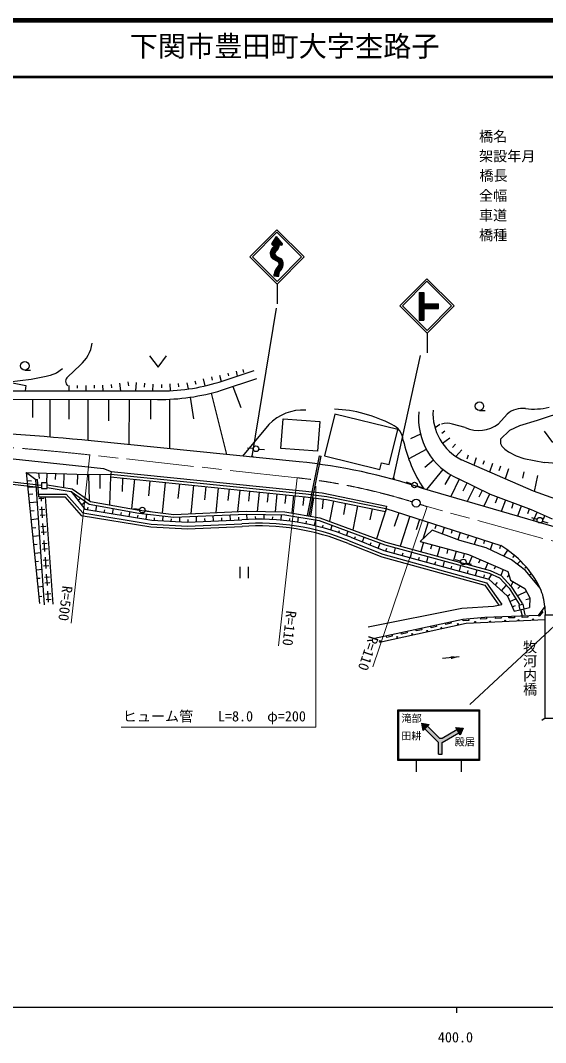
# Model space of a CAD drawing. Units: millimetres, scale not verified. Extents: x 40000 to 680000, y 20000 to 380000.
# Drawn here: x 390641 to 483835, y 198715 to 380000 of the extents above; entities that cross this region are included whole.
import ezdxf
from ezdxf.enums import TextEntityAlignment as Align

# ---------------------------------------------------------------- set-up
doc = ezdxf.new("R2010")
doc.units = ezdxf.units.MM
doc.header["$LTSCALE"] = 1000
doc.linetypes.add('CHAIN', pattern=[18.5, 12, -1.5, 3.5, -1.5])
for name, color, linetype, lineweight in [('M-BGD', 7, 'Continuous', 25), ('M-BMK', 2, 'CHAIN', 13), ('M-BMK-SRVR', 3, 'Continuous', 25), ('M-STR-HTXT', 7, 'Continuous', 13), ('M-STR-STR1', 1, 'Continuous', 25), ('M-STR-STRC', 7, 'Continuous', 25), ('M-TTL', 2, 'Continuous', 140), ('M-TTL-BAND', 7, 'Continuous', 25), ('M-TTL-LINE', 7, 'Continuous', 50), ('M-TTL-TXT', 7, 'Continuous', 50)]:
    doc.layers.add(name, color=color, linetype=linetype, lineweight=lineweight)
doc.styles.add('@ＭＳ ゴシック', font='')
doc.styles.add('ＭＳ ゴシック', font='')
doc.styles.get('@ＭＳ ゴシック').set_extended_font_data('@MS Gothic')
doc.styles.get('ＭＳ ゴシック').set_extended_font_data('MS Gothic')

# ---------------------------------------------------------------- blocks, each defined once
blk = doc.blocks.new('open_arrow')
at = {"color": 0, "linetype": 'Continuous', "lineweight": -2}
blk.add_lwpolyline([(7.5, 1.25), (0, 0), (7.5, -1.25)], dxfattribs=at)
blk = doc.blocks.new('filled_arrow')
at = {"color": 0, "linetype": 'Continuous', "lineweight": -2}
blk.add_solid([(7.5, 1.25), (0, 0), (7.5, -1.25)], dxfattribs=at)

msp = doc.modelspace()

# ---------------------------------------------------------------- hatches: boundary and pattern name
at = {"layer": 'M-STR-STRC'}
h = msp.add_hatch(dxfattribs=at)
h.set_pattern_fill('USER', color=256, style=0, pattern_type=2)
h.set_pattern_definition([(45, (437134, 340405), (-28.28427, 28.28427), [])])
h.paths.add_polyline_path([(437134, 340405), (436072, 341670), (435236, 340405, 0.60282), (435545, 340169), (435788, 340454), (435788, 340054), (435191, 339358, 0.40596), (435488, 337654), (436284, 337250, -0.47936), (436471, 336552), (436058, 335963, 0.14189), (435690, 335025), (435690, 334625), (436483, 334625), (436483, 335025, -0.22203), (436688, 335525, 0.15734), (437277, 336720, 0.28581), (436815, 337791), (435956, 338263, -0.46635), (435878, 338961, 0.17968), (436581, 340054), (436581, 340454), (436824, 340169, 0.60282)])
h = msp.add_hatch(dxfattribs=at)
h.set_pattern_fill('USER', color=256, style=0, pattern_type=2)
h.set_pattern_definition([(45, (462222, 331751), (-28.28427, 28.28427), [])])
h.paths.add_polyline_path([(462222, 331751), (461422, 331751), (461422, 326865), (462222, 326865), (462222, 328908), (464834, 328908), (464834, 329708), (462222, 329708)])
for points in [[(461876, 255361), (462442, 255261), (462887, 254817), (462420, 254350), (462109, 254039)], [(463198, 255128), (462887, 254817), (462420, 254350), (462109, 254039), (461876, 255361)], [(462887, 254817), (463958, 253746), (465003, 252701), (464831, 252701), (464831, 251939), (462420, 254350)], [(465491, 252701), (468114, 254215), (468444, 253644), (465491, 251939)], [(468114, 254215), (467894, 254596), (469232, 254480), (468664, 253263), (468444, 253644)], [(464831, 252701), (465491, 252701), (465491, 249849), (464831, 249849)]]:
    msp.add_hatch(color=256, dxfattribs=at).paths.add_polyline_path(points)

# ---------------------------------------------------------------- linework, layer by layer
at = {"layer": 'M-BGD'}
for p, q in [((413575, 320530), (415075, 318530)), ((415075, 318530), (416575, 320530)), ((391430, 317989), (392430, 317989)), ((401216, 318866), (399077, 316784)), ((425882, 315853), (432129, 317911)), ((427446, 317455), (427566, 316951)), ((428906, 317801), (429115, 316918)), ((430095, 318088), (430214, 317583)), ((385992, 316336), (391571, 315243)), ((406719, 315438), (406807, 314849)), ((408203, 315658), (408405, 314298)), ((409687, 315878), (409793, 315165)), ((411179, 315795), (411037, 314296)), ((412672, 315654), (412608, 314974)), ((414166, 315513), (414050, 314292)), ((415661, 315447), (415692, 314842)), ((417159, 315525), (417221, 314330)), ((418657, 315603), (418687, 315023)), ((420148, 315729), (420407, 314632)), ((421607, 316074), (421746, 315489)), ((423067, 316420), (423361, 315177)), ((424527, 316765), (424667, 316171)), ((425987, 317110), (426255, 315976)), ((426338, 314424), (432599, 316487)), ((377232, 314333), (415093, 314291)), ((391571, 315243), (391508, 314317)), ((399229, 315223), (399242, 314308)), ((400729, 315245), (400736, 314776)), ((402228, 315267), (402243, 314305)), ((403728, 315289), (403736, 314796)), ((405228, 315311), (405243, 314302)), ((424480, 313903), (427219, 303019)), ((428318, 315076), (429765, 311355)), ((377277, 312833), (415091, 312791)), ((392768, 312816), (392765, 309581)), ((395882, 312812), (395875, 306100)), ((399238, 312808), (399235, 309302)), ((402594, 312805), (402586, 305490)), ((406252, 312801), (406248, 308962)), ((409910, 312797), (409901, 304757)), ((413753, 312793), (413749, 309286)), ((417109, 312823), (417099, 304034)), ((420767, 313168), (421360, 309367)), ((472093, 310828), (473093, 310828)), ((477045, 310161), (475484, 308476)), ((434728, 308319), (430038, 302736)), ((465088, 308355), (464218, 307731)), ((469569, 307778), (467309, 308394)), ((482358, 309049), (479226, 308118)), ((461625, 306600), (459865, 305772)), ((465962, 307136), (465420, 306747)), ((479226, 308118), (477448, 307271)), ((483564, 307153), (485064, 305153)), ((440090, 301727), (403199, 305430)), ((466837, 305917), (465537, 304984)), ((467861, 304833), (467330, 304238)), ((431947, 304074), (430951, 304161)), ((432944, 303987), (433940, 303899)), ((441928, 293978), (443705, 302758)), ((443705, 302758), (443999, 302699)), ((462673, 303905), (459541, 302217)), ((468980, 303835), (467922, 302647)), ((470119, 302869), (469886, 302170)), ((389344, 302267), (405355, 300537)), ((442234, 293978), (443999, 302699)), ((463959, 301996), (462384, 300695)), ((481677, 296505), (468912, 302066)), ((471542, 302395), (471113, 301107)), ((472965, 301920), (472729, 301213)), ((474388, 301446), (473874, 299905)), ((475811, 300972), (475533, 300137)), ((394103, 276598), (391737, 299845)), ((391737, 299845), (402438, 299452)), ((391737, 299845), (393356, 298583)), ((393843, 299768), (393962, 298746)), ((395353, 299712), (395289, 297970)), ((396852, 299657), (396812, 298556)), ((398351, 299602), (398263, 297196)), ((400778, 299513), (400711, 297698)), ((402438, 299452), (406704, 299547)), ((402749, 299459), (402852, 294804)), ((404704, 299502), (404761, 296968)), ((405355, 300537), (406749, 299998)), ((406749, 299998), (406654, 299049)), ((406704, 299547), (441308, 296011)), ((406749, 299998), (444187, 296222)), ((465591, 300374), (462677, 296801)), ((466992, 299392), (465962, 297668)), ((477234, 300497), (476635, 298702)), ((479966, 299925), (479754, 298829)), ((482381, 299313), (481785, 296467)), ((384556, 298674), (394407, 297567)), ((384556, 298272), (394407, 297164)), ((391885, 298395), (392586, 298368)), ((393356, 298583), (393657, 298605)), ((394939, 276365), (393356, 298583)), ((393886, 295503), (393657, 298605)), ((395407, 297970), (394407, 297970)), ((394407, 297970), (394407, 296970)), ((395407, 296970), (395407, 297970)), ((395407, 297658), (399821, 296943)), ((406654, 299049), (406438, 294059)), ((406654, 299049), (441251, 295514)), ((408745, 298836), (408680, 296426)), ((410913, 298614), (410376, 293359)), ((413625, 298337), (413353, 295667)), ((416338, 298060), (415783, 292635)), ((418852, 297803), (418585, 295190)), ((421366, 297546), (420852, 292518)), ((423557, 297322), (423317, 294970)), ((460105, 297775), (459165, 298117)), ((461045, 297433), (461984, 297091)), ((468514, 298612), (467010, 295536)), ((474046, 295906), (468274, 298730)), ((469862, 297953), (469166, 296531)), ((391961, 297270), (393453, 297224)), ((392130, 295984), (392830, 296055)), ((393849, 296003), (398770, 296003)), ((393886, 295503), (395079, 295503)), ((394355, 294758), (394302, 295503)), ((394407, 296970), (395407, 296970)), ((396435, 276472), (395079, 295503)), ((395079, 295503), (398543, 295503)), ((395407, 297151), (399627, 296468)), ((398543, 295503), (401441, 292190)), ((398770, 296003), (401699, 292655)), ((399627, 296468), (402060, 293305)), ((399627, 296468), (402860, 294186)), ((399821, 296943), (403058, 294659)), ((425748, 297098), (425300, 292717)), ((427656, 296903), (427447, 294854)), ((429565, 296708), (429175, 292891)), ((431282, 296533), (431097, 294720)), ((432999, 296358), (432648, 292923)), ((434583, 296196), (434415, 294545)), ((436167, 296034), (435844, 292866)), ((437723, 295875), (437563, 294305)), ((439128, 295731), (438810, 292620)), ((440923, 295548), (440759, 293948)), ((441251, 295514), (444953, 295044)), ((441308, 296011), (445034, 295538)), ((444187, 296222), (455600, 293869)), ((445034, 295538), (455505, 293408)), ((485338, 290185), (461973, 297007)), ((471209, 297294), (469932, 294683)), ((472557, 296635), (471975, 295446)), ((473904, 295976), (472855, 293830)), ((481322, 293185), (474046, 295906)), ((492834, 292483), (481677, 296505)), ((392282, 294492), (393637, 294630)), ((393906, 295227), (394818, 295292)), ((394568, 291765), (394426, 293760)), ((400844, 294887), (401212, 295170)), ((401456, 294090), (402193, 294657)), ((402563, 293224), (402640, 293694)), ((402860, 294186), (411665, 292623)), ((403058, 294659), (411738, 293117)), ((404044, 292983), (404201, 293948)), ((441564, 292178), (441928, 293978)), ((441858, 292118), (442234, 293978)), ((442641, 295338), (442146, 292070)), ((444393, 295115), (444172, 293381)), ((444953, 295044), (455404, 292919)), ((446208, 294789), (445472, 291173)), ((448346, 294354), (447945, 292381)), ((450485, 293919), (449615, 289641)), ((455600, 293869), (455404, 292919)), ((475303, 295436), (474908, 294380)), ((476708, 294911), (475964, 292922)), ((478113, 294385), (477760, 293443)), ((479518, 293860), (478852, 292079)), ((392434, 292999), (393089, 293066)), ((394048, 293232), (394960, 293297)), ((394119, 292235), (395031, 292300)), ((401441, 292190), (413804, 290179)), ((401699, 292655), (413858, 290677)), ((402060, 293305), (413934, 291374)), ((405524, 292742), (405601, 293214)), ((407005, 292501), (407155, 293423)), ((408485, 292260), (408559, 292711)), ((409966, 292019), (410109, 292899)), ((411770, 293232), (410786, 293405)), ((411446, 291778), (411519, 292228)), ((411665, 292623), (417868, 291883)), ((411738, 293117), (417886, 292385)), ((412755, 293058), (413740, 292884)), ((412927, 291538), (413076, 292454)), ((415911, 291266), (415957, 292111)), ((417868, 291883), (430684, 292458)), ((417886, 292385), (430678, 292959)), ((418906, 291103), (418952, 291932)), ((421903, 291093), (421861, 292062)), ((424900, 291221), (424858, 292197)), ((427897, 291348), (427855, 292331)), ((429396, 291412), (429375, 291899)), ((430678, 292959), (437591, 292834)), ((430684, 292458), (437545, 292335)), ((430894, 291493), (430848, 292455)), ((432393, 291538), (432387, 291997)), ((433893, 291532), (433912, 292400)), ((435392, 291473), (435418, 291936)), ((436887, 291363), (436977, 292345)), ((437545, 292335), (443666, 291308)), ((437591, 292834), (443795, 291793)), ((439863, 290985), (440015, 291921)), ((453035, 293401), (452633, 291427)), ((455566, 293389), (453856, 288073)), ((455505, 293408), (475877, 286857)), ((457778, 292677), (456995, 290243)), ((459752, 292073), (458049, 286776)), ((480923, 293335), (480614, 292509)), ((485041, 291523), (481322, 293185)), ((482302, 292747), (481640, 291265)), ((483672, 292135), (483383, 291488)), ((392586, 291507), (393851, 291636)), ((392737, 290015), (393347, 290077)), ((394261, 290240), (395173, 290305)), ((394781, 288773), (394639, 290768)), ((413804, 290179), (420311, 289824)), ((413858, 290677), (420314, 290325)), ((413934, 291374), (420319, 291026)), ((414413, 291348), (414437, 291791)), ((417409, 291184), (417431, 291603)), ((420311, 289824), (429974, 290236)), ((420314, 290325), (429945, 290735)), ((420319, 291026), (429905, 291434)), ((420404, 291029), (420385, 291479)), ((423401, 291157), (423381, 291643)), ((426399, 291285), (426378, 291774)), ((438379, 291200), (438439, 291680)), ((441339, 290719), (441436, 291206)), ((442805, 290402), (443042, 291413)), ((443666, 291308), (455332, 286995)), ((443795, 291793), (455484, 287471)), ((444259, 290034), (444385, 290497)), ((445699, 289615), (445961, 290459)), ((461489, 291484), (460892, 289628)), ((462989, 291002), (462024, 288002)), ((464417, 290542), (464180, 289806)), ((465845, 290083), (465477, 288941)), ((482340, 291501), (481384, 291793)), ((483296, 291208), (484253, 290916)), ((392889, 288523), (394064, 288642)), ((394332, 289242), (395245, 289307)), ((447124, 289146), (447265, 289550)), ((448532, 288629), (448831, 289398)), ((449253, 288342), (455151, 286002)), ((449926, 288075), (450085, 288475)), ((451320, 287522), (451651, 288356)), ((463738, 289584), (461602, 287612)), ((468626, 287777), (463738, 289584)), ((467273, 289624), (467079, 289022)), ((468701, 289165), (468294, 287899)), ((470129, 288705), (469932, 288093)), ((471557, 288246), (471175, 287061)), ((393041, 287030), (393606, 287088)), ((394475, 287247), (395387, 287312)), ((394995, 285781), (394852, 287776)), ((448804, 287229), (454769, 284863)), ((448991, 287693), (454928, 285337)), ((452715, 286969), (452887, 287402)), ((454109, 286415), (454466, 287315)), ((455332, 286995), (473818, 281983)), ((455484, 287471), (473990, 282454)), ((456963, 285504), (457231, 286480)), ((461602, 287612), (470146, 285271)), ((462177, 287455), (461719, 285781)), ((463624, 287058), (463395, 286223)), ((465070, 286662), (464614, 284996)), ((473309, 286462), (468626, 287777)), ((472985, 287787), (472792, 287189)), ((477787, 284326), (473309, 286462)), ((474413, 287328), (474024, 286121)), ((475841, 286868), (475645, 286259)), ((393193, 285538), (394278, 285648)), ((394546, 286250), (395458, 286315)), ((395208, 282788), (395066, 284783)), ((454769, 284863), (473058, 279834)), ((454928, 285337), (473363, 280269)), ((455151, 286002), (473790, 280878)), ((455516, 285902), (455648, 286379)), ((458409, 285106), (458544, 285597)), ((459855, 284709), (460127, 285695)), ((461302, 284311), (461438, 284807)), ((462748, 283913), (463022, 284910)), ((466517, 286265), (466289, 285435)), ((467964, 285869), (467509, 284211)), ((469410, 285472), (469189, 284666)), ((470146, 285271), (477130, 282272)), ((470823, 284980), (470182, 283487)), ((477105, 286064), (476360, 285007)), ((478293, 285150), (477951, 284741)), ((393345, 284046), (393865, 284099)), ((394688, 284255), (395600, 284320)), ((394759, 283257), (395671, 283322)), ((429593, 283103), (429593, 281103)), ((431093, 281103), (431093, 283103)), ((464194, 283516), (464332, 284017)), ((465641, 283118), (465918, 284125)), ((467087, 282720), (467226, 283226)), ((468756, 284087), (467790, 284345)), ((468533, 282323), (468813, 283340)), ((469722, 283828), (470688, 283569)), ((472202, 284388), (471923, 283739)), ((473580, 283796), (473107, 282694)), ((474958, 283204), (474728, 282668)), ((480252, 282436), (477787, 284326)), ((479402, 284140), (478809, 283542)), ((480422, 283041), (480172, 282828)), ((393497, 282553), (394491, 282655)), ((393649, 281061), (394123, 281109)), ((394901, 281263), (395813, 281328)), ((395421, 279796), (395279, 281791)), ((469980, 281925), (470120, 282436)), ((471426, 281528), (471709, 282555)), ((472872, 281130), (473025, 281685)), ((473790, 280878), (474272, 281771)), ((473818, 281983), (475666, 281120)), ((473990, 282454), (475966, 281532)), ((475666, 281120), (477351, 279313)), ((476337, 282612), (475888, 281569)), ((475966, 281532), (477748, 279620)), ((477326, 281666), (477016, 281285)), ((477130, 282272), (477623, 280752)), ((482885, 279289), (480252, 282436)), ((481347, 281860), (480964, 281585)), ((393801, 279569), (394704, 279661)), ((394972, 280265), (395884, 280330)), ((473058, 279834), (475551, 276302)), ((473363, 280269), (476087, 276409)), ((473790, 280878), (477068, 277867)), ((474895, 279863), (475318, 280324)), ((476000, 278848), (476856, 279781)), ((477351, 279313), (479158, 276478)), ((477623, 280752), (480170, 279273)), ((478089, 280481), (477650, 279725)), ((477748, 279620), (479622, 276681)), ((479386, 279728), (478931, 279254)), ((480170, 279273), (481032, 277589)), ((482108, 280709), (481992, 280609)), ((393967, 277833), (394441, 277882)), ((395114, 278270), (396027, 278335)), ((395634, 276803), (395492, 278798)), ((477068, 277867), (477517, 278258)), ((477068, 277867), (478236, 275224)), ((477483, 276929), (478565, 277408)), ((480440, 278745), (478832, 277921)), ((481024, 277387), (480334, 277238)), ((481032, 277589), (480965, 275889)), ((395185, 277273), (396098, 277338)), ((452355, 272444), (468965, 275766)), ((468965, 275766), (474571, 276106)), ((474571, 276106), (476087, 276409)), ((477895, 275996), (478493, 276260)), ((479859, 276443), (479081, 276254)), ((479081, 276254), (479271, 275476)), ((479158, 276478), (479208, 276285)), ((479271, 275476), (480048, 275666)), ((479622, 276681), (479694, 276403)), ((480048, 275666), (479859, 276443)), ((479896, 275628), (480176, 274550)), ((480048, 275666), (480965, 275889)), ((483676, 276036), (482526, 274475)), ((483676, 276036), (483755, 274603)), ((469175, 273777), (453483, 270367)), ((473078, 274105), (469175, 273777)), ((469750, 273079), (483755, 273769)), ((482526, 274475), (473078, 274105)), ((478236, 275224), (479271, 275476)), ((479410, 275510), (479692, 274424)), ((454346, 269751), (469750, 273079)), ((468507, 267135), (465524, 266815))]:
    msp.add_line(p, q, dxfattribs=at)
for points in [[(398115, 318193), (397014, 317431), (395914, 317008), (395236, 316838)], [(395236, 316838), (392527, 316330), (388621, 315821)], [(489640, 310150), (489386, 310404), (488793, 310658), (488285, 310742), (487523, 310742), (482358, 309049)], [(489640, 310150), (490656, 308626), (491079, 306594), (491248, 305070), (491248, 303884), (491164, 303376), (490910, 302699), (490656, 302276), (490232, 301852), (488624, 301175), (483628, 301598)], [(477448, 307271), (475839, 305747), (475839, 304985), (476093, 304477), (476601, 303969), (477278, 303461), (478633, 302784), (479988, 302276), (483628, 301598)], [(470172, 273861), (470194, 273600), (469197, 273516), (469175, 273777)], [(473348, 274116), (473368, 273867), (472372, 273783), (472350, 274044)], [(475940, 274217), (475949, 273968), (474950, 273929), (474940, 274178)], [(478302, 274310), (478311, 274060), (477312, 274021), (477302, 274271)], [(480664, 274402), (480673, 274153), (479674, 274113), (479664, 274363)], [(483119, 275280), (483321, 275132), (482727, 274327), (482526, 274475)], [(461818, 272178), (461871, 271934), (460894, 271722), (460841, 271966)], [(464433, 272746), (464486, 272502), (463509, 272290), (463456, 272534)], [(467049, 273315), (467102, 273070), (466124, 272858), (466071, 273102)], [(456587, 271042), (456640, 270797), (455663, 270585), (455610, 270829)], [(459202, 271610), (459255, 271366), (458278, 271153), (458225, 271398)]]:
    msp.add_lwpolyline(points, dxfattribs=at)
for points in [[(446435, 310187), (444610, 302769), (454447, 300349), (454746, 301564), (456063, 301240), (457589, 307443)], [(437251, 309359), (443750, 308886), (443365, 303583), (436865, 304055)]]:
    msp.add_lwpolyline(points, close=True, dxfattribs=at)
for centre, radius in [((391430, 318739), 750), ((472093, 311578), 750), ((431762, 302679), 100), ((432446, 304030), 500), ((456842, 298786), 100), ((460575, 297604), 500), ((412263, 293145), 500), ((482818, 291355), 500), ((469239, 283957), 500), ((481653, 273781), 75), ((465338, 272295), 75), ((468243, 272937), 75), ((471350, 273342), 75), ((474019, 273376), 75), ((476653, 273545), 75), ((479018, 273612), 75), ((457501, 270640), 75), ((460169, 271180), 75), ((462838, 271721), 75), ((454427, 269930), 75)]:
    msp.add_circle(centre, radius, dxfattribs=at)
for centre, radius, start, end in [((397289, 323607), 6156, 309.64125, 351.96377), ((399600, 315990), 951, 123.37221, 234.54454), ((415490, 349577), 35290, 269.2083, 287.12703), ((415490, 349577), 36790, 269.2083, 287.14994), ((440727, 302616), 8277, 86.12135, 136.45146), ((445513, 287541), 23520, 62.05504, 87.84252), ((473021, 309484), 11755, 174.62813, 246.18294), ((473077, 310294), 9222, 176.43329, 243.15594), ((479691, 307260), 3926, 81.83161, 132.37384), ((481641, 323702), 12632, 263.67622, 282.99148), ((455287, 305262), 3302, 4.26789, 67.78685), ((466344, 305704), 2859, 70.2631, 109.7369), ((471929, 313187), 5901, 246.42332, 307.04252), ((350500, -229871), 537888, 84.37747, 90.07909), ((483346, 310963), 25360, 192.42024, 213.58087), ((429674, 200349), 101912, 71.52275, 84.13411), ((432958, 248457), 43085, 67.77754, 94.06223), ((432958, 248457), 42385, 67.77274, 94.07558), ((432958, 248457), 41885, 67.76923, 94.08532), ((466760, 271385), 17958, 26.11222, 59.48978), ((474388, 275500), 9304, 3.30509, 24.0324)]:
    msp.add_arc(centre, radius, start, end, dxfattribs=at)
at = {"layer": 'M-BMK'}
for p, q in [((439771, 298889), (402928, 302944)), ((536896, 273470), (462810, 293764))]:
    msp.add_line(p, q, dxfattribs=at)
for centre, radius, start, end in [((349408, -194183), 500000, 83.85529, 88.53199), ((427543, 189571), 110000, 72.72747, 83.61755), ((427543, 189571), 110000, 71.29999, 71.99825)]:
    msp.add_arc(centre, radius, start, end, dxfattribs=at)
at = {"layer": 'M-BMK-SRVR'}
msp.add_circle((460871, 294400), 700, dxfattribs=at)
at = {"layer": 'M-STR-HTXT'}
for p, q in [((402928, 302944), (399646, 273124)), ((439771, 298889), (436436, 269075)), ((462810, 293764), (453192, 265348))]:
    msp.add_line(p, q, dxfattribs=at)
msp.add_lwpolyline([(443044, 297395), (443044, 254625), (408522, 254625)], dxfattribs=at)
at = {"layer": 'M-STR-STR1'}
for p, q in [((483755, 256256), (483755, 274603)), ((483755, 274603), (488452, 274603)), ((483755, 256256), (483155, 255830)), ((483755, 256256), (488609, 256256))]:
    msp.add_line(p, q, dxfattribs=at)
at = {"layer": 'M-STR-STRC'}
for p, q in [((435236, 340405), (436072, 341670)), ((437134, 340405), (436072, 341670)), ((435191, 339358), (435788, 340054)), ((435545, 340169), (435788, 340454)), ((435788, 340454), (435788, 340054)), ((436824, 340169), (436581, 340454)), ((436581, 340454), (436581, 340054)), ((436284, 337250), (435488, 337654)), ((435956, 338263), (436815, 337791)), ((436058, 335963), (436471, 336552)), ((435690, 334625), (435690, 335025)), ((436483, 334625), (435690, 334625)), ((436483, 334625), (436483, 335025)), ((436191, 333254), (436191, 329726)), ((461422, 331751), (461422, 326865)), ((461422, 331751), (462222, 331751)), ((462222, 331751), (462222, 329708)), ((431762, 302679), (436085, 328944)), ((462222, 329708), (464834, 329708)), ((462222, 328908), (464834, 328908)), ((462222, 328908), (462222, 326865)), ((464834, 328908), (464834, 329708)), ((461422, 326865), (462222, 326865)), ((462811, 324560), (462811, 321031)), ((456842, 298786), (461622, 320567)), ((488510, 275506), (470371, 258684)), ((457625, 248752), (457625, 257752)), ((457625, 257752), (472131, 257752)), ((457785, 248912), (457785, 257552)), ((457785, 257552), (471971, 257552)), ((461876, 255361), (463198, 255128)), ((462109, 254039), (461876, 255361)), ((463198, 255128), (462109, 254039)), ((464831, 251939), (462420, 254350)), ((462887, 254817), (465003, 252701)), ((465491, 252701), (468114, 254215)), ((468664, 253263), (467894, 254596)), ((467894, 254596), (469232, 254480)), ((469232, 254480), (468664, 253263)), ((465003, 252701), (465491, 252701)), ((465491, 251939), (468444, 253644)), ((464831, 249849), (464831, 251939)), ((465491, 249849), (465491, 251939)), ((460878, 248752), (460878, 246752)), ((464831, 249849), (465491, 249849)), ((468878, 248752), (468878, 246752))]:
    msp.add_line(p, q, dxfattribs=at)
for points in [[(436191, 333254), (440988, 338052), (436151, 342889), (431353, 338091)], [(436191, 333707), (440536, 338052), (436151, 342436), (431806, 338091)], [(462811, 324560), (467608, 329357), (462771, 334194), (457973, 329397)], [(462811, 325012), (467156, 329357), (462771, 333742), (458426, 329397)]]:
    msp.add_lwpolyline(points, close=True, dxfattribs=at)
for points in [[(472131, 257752), (472131, 248752), (457625, 248752)], [(471971, 257552), (471971, 248912), (457785, 248912)]]:
    msp.add_lwpolyline(points, dxfattribs=at)
for centre, radius, start, end in [((436217, 338659), 1241, 145.6803, 234.06051), ((435452, 340369), 220, 170.53423, 294.86324), ((434758, 340454), 1867, 306.86784, 347.61262), ((436917, 340369), 220, 245.13676, 9.46577), ((436210, 338645), 458, 136.42483, 236.43267), ((436097, 336826), 463, 323.75887, 66.20439), ((436186, 336884), 1104, 351.42437, 55.22633), ((437494, 334858), 1811, 142.4112, 174.71485), ((437121, 335055), 639, 132.69893, 182.77308), ((435131, 337036), 2169, 315.83527, 351.60191)]:
    msp.add_arc(centre, radius, start, end, dxfattribs=at)
at = {"layer": 'M-TTL'}
msp.add_line((680000, 380000), (40000, 380000), dxfattribs=at)
at = {"layer": 'M-TTL-BAND'}
for p, q in [((40000, 205000), (579000, 205000)), ((468000, 205000), (468000, 204000))]:
    msp.add_line(p, q, dxfattribs=at)
at = {"layer": 'M-TTL-LINE'}
msp.add_line((40000, 370000), (680000, 370000), dxfattribs=at)

# ---------------------------------------------------------------- block references
at = {"layer": 'M-BGD', "xscale": 200, "yscale": 200, "rotation": 186.1}
msp.add_blockref('filled_arrow', (468507, 267135), dxfattribs=at)
at = {"layer": 'M-STR-HTXT', "rotation": 270}
msp.add_blockref('open_arrow', (443044, 297395), dxfattribs=at)
at = {"layer": 'M-STR-STRC'}
for p, rotation in [((431762, 302679), 80.7), ((456842, 298786), 77.6)]:
    msp.add_blockref('open_arrow', p, dxfattribs=dict(at, rotation=rotation))

# ---------------------------------------------------------------- texts
at = {"layer": 'M-BGD', "style": '@ＭＳ ゴシック'}
msp.add_text('牧河内橋', height=1833, rotation=270, dxfattribs=at).set_placement((479592, 265157), align=Align.BOTTOM_CENTER)
at = {"layer": 'M-STR-HTXT', "style": 'ＭＳ ゴシック'}
for s, p in [('橋名', (472028, 357973)), ('架設年月', (472028, 354473)), ('橋長', (472096, 351024)), ('全幅', (472028, 347473)), ('車道', (472028, 343973)), ('橋種', (472028, 340473))]:
    msp.add_text(s, height=1833, dxfattribs=at).set_placement(p, align=Align.BOTTOM_LEFT)
for s, rotation, p in [('R=500', 263.261, (397545, 279867)), ('R=110', 263.618, (437278, 275451)), ('R=110', 251.505, (451959, 271157))]:
    msp.add_text(s, height=1833, rotation=rotation, dxfattribs=at).set_placement(p, align=Align.BOTTOM_LEFT)
msp.add_text('ヒューム管', height=1833, dxfattribs=at).set_placement((421292, 255125), align=Align.BOTTOM_RIGHT)
msp.add_text('L=8.0  φ=200', height=1833, dxfattribs=at).set_placement((433500, 255125), align=Align.BOTTOM_CENTER)
at = {"layer": 'M-STR-STRC', "style": 'ＭＳ ゴシック'}
for s, p in [('滝部', (460055, 255155)), ('田耕', (460015, 252047)), ('殿居', (469490, 250981))]:
    msp.add_text(s, height=1320, dxfattribs=at).set_placement(p, align=Align.BOTTOM_CENTER)
at = {"layer": 'M-TTL-BAND', "style": 'ＭＳ ゴシック'}
msp.add_text('400.0', height=1833, dxfattribs=at).set_placement((467844, 198195), align=Align.BOTTOM_CENTER)
at = {"layer": 'M-TTL-TXT', "style": 'ＭＳ ゴシック'}
msp.add_text('下関市豊田町大字杢路子', height=3666, dxfattribs=at).set_placement((465024, 372500), align=Align.BOTTOM_RIGHT)

doc.saveas('drawing.dxf')
